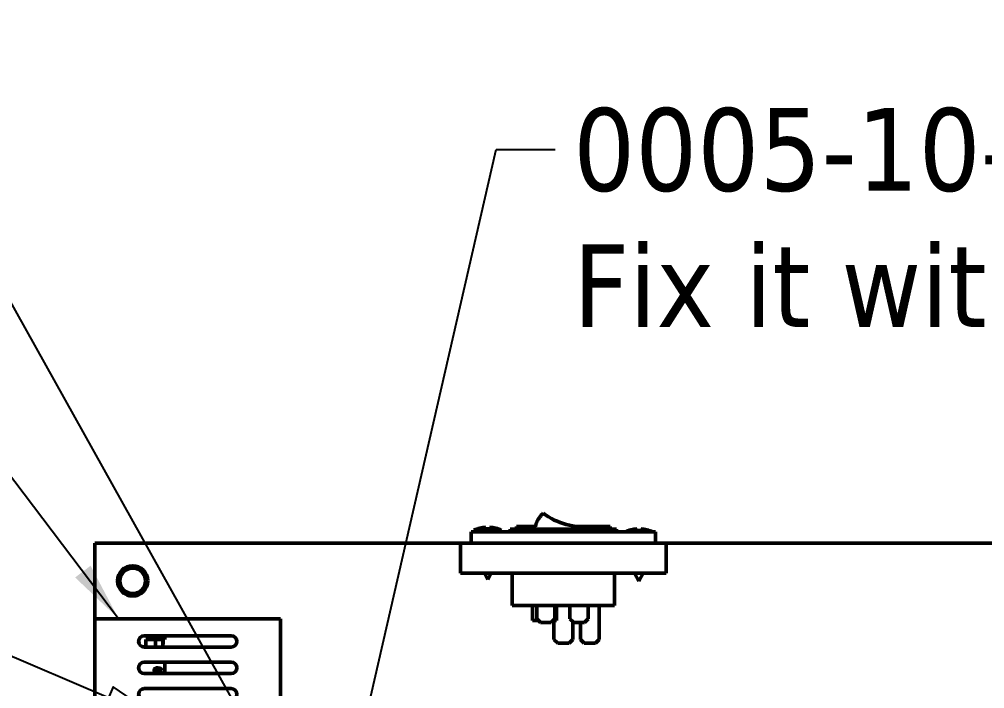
# Model space of a CAD drawing. Header units: millimetres. Extents: x 0 to 2625, y 0 to 1856.
# Drawn here: x 332 to 587.5, y 947.8 to 1124.7 of the extents above; entities that cross this region are included whole.
import ezdxf

# ---------------------------------------------------------------- set-up
doc = ezdxf.new("R2010")
doc.units = ezdxf.units.MM
doc.header["$LTSCALE"] = 6.25
doc.layers.add('Symbol (ISO)', color=7, linetype='Continuous', lineweight=25)
doc.layers.add('Visible (ISO)', color=7, linetype='Continuous', lineweight=50)
doc.styles.add('Note Text (ISO)', font='tahoma.ttf')
doc.dimstyles.new('Default - Method 1b (ISO)$7', dxfattribs={"dimscale": 6.25, "dimtxt": 3.5, "dimasz": 2.5, "dimexe": 3.175, "dimexo": 0, "dimgap": 0.762, "dimtad": 1, "dimtoh": 1, "dimrnd": 1e-08, "dimtxsty": 'Note Text (ISO)', "dimcen": 0.09, "dimdle": 10, "dimclrd": 256, "dimclre": 256, "dimclrt": 256, "dimazin": 2, "dimtfac": 1, "dimtmove": 0, "dimatfit": 3, "dimfxl": 1, "dimtolj": 1, "dimlwd": -1, "dimlwe": -1, "dimarcsym": 0})

# ---------------------------------------------------------------- blocks, each defined once
blk = doc.blocks.new('Balloon1')
at = {"layer": 'Symbol (ISO)'}
for p, q in [((42.691, 162.56), (32.904, 162.56)), ((56.906, 151.265), (47.507, 155.262)), ((42.691, 152.06), (32.904, 152.06)), ((57.101, 151.725), (56.71, 150.804)), ((59.206, 150.286), (57.101, 151.725)), ((56.906, 151.265), (59.206, 150.286)), ((56.71, 150.804), (59.206, 150.286))]:
    blk.add_line(p, q, dxfattribs=at)
at = {"layer": 'Symbol (ISO)', "flags": 128}
blk.add_lwpolyline([(56.71, 150.804), (59.206, 150.286), (57.101, 151.725), (56.71, 150.804)], dxfattribs=at)
at = {"layer": 'Symbol (ISO)'}
for centre, start, end in [((32.904, 157.31), 90, 270), ((42.691, 157.31), 270, 90)]:
    blk.add_arc(centre, 5.25, start, end, dxfattribs=at)
blk.add_solid([(56.71, 150.804), (59.206, 150.286), (57.101, 151.725), (56.71, 150.804)], dxfattribs=at)
at = {"layer": 'Symbol (ISO)', "insert": (37.798, 157.347), "char_height": 3.5, "attachment_point": 5, "style": 'Note Text (ISO)'}
blk.add_mtext('20-1004', dxfattribs=at)

msp = doc.modelspace()

# ---------------------------------------------------------------- linework, layer by layer
at = {"layer": 'Visible (ISO)'}
for p, q in [((451.67, 989.22), (451.55, 989.22)), ((451.55, 989.22), (451.55, 986.29)), ((451.67, 989.22), (461.5, 989.22)), ((452.33, 989.67), (455.48, 989.67)), ((452.33, 989.67), (452.33, 989.22)), ((455.48, 990.45), (455.48, 989.67)), ((455.48, 989.22), (455.48, 989.67)), ((456.48, 989.67), (456.48, 990.45)), ((456.48, 989.67), (456.48, 989.22)), ((456.48, 989.67), (459.63, 989.67)), ((459.63, 989.67), (459.63, 989.22)), ((463.38, 989.22), (461.5, 989.22)), ((463.9, 989.97), (461.9, 989.97)), ((461.9, 989.22), (461.9, 989.97)), ((463.38, 989.22), (488.57, 989.22)), ((463.57, 990.67), (463.57, 989.97)), ((463.57, 990.67), (468.59, 990.67)), ((463.9, 989.97), (488.05, 989.97)), ((479.03, 990.67), (488.39, 990.67)), ((490.05, 989.97), (488.05, 989.97)), ((488.39, 990.67), (488.39, 989.97)), ((490.45, 989.22), (488.57, 989.22)), ((490.05, 989.97), (490.05, 989.22)), ((490.45, 989.22), (500.28, 989.22)), ((495.48, 990), (495.48, 989.22)), ((496.48, 989.22), (496.48, 990)), ((500.4, 989.22), (500.28, 989.22)), ((500.4, 989.22), (500.4, 986.29)), ((352.04, 986.29), (352.04, 966.29)), ((448.73, 986.29), (352.04, 986.29)), ((448.73, 986.29), (503.23, 986.29)), ((448.73, 978.29), (448.73, 986.29)), ((772.04, 986.29), (503.23, 986.29)), ((503.23, 978.29), (503.23, 986.29)), ((448.73, 978.29), (503.23, 978.29)), ((455.98, 976.67), (455.09, 978.29)), ((455.98, 976.67), (456.86, 978.29)), ((462.46, 969.79), (462.46, 978.29)), ((489.49, 978.29), (489.49, 969.79)), ((495.98, 976.22), (494.84, 978.29)), ((495.98, 976.22), (497.11, 978.29)), ((462.46, 969.79), (464.46, 969.79)), ((487.49, 969.79), (464.46, 969.79)), ((467.83, 965.79), (467.83, 969.79)), ((468.93, 966.29), (468.93, 969.79)), ((473.77, 966.29), (473.77, 969.79)), ((474.13, 965.79), (474.13, 969.79)), ((477.74, 966.29), (477.74, 969.79)), ((482.58, 966.29), (482.58, 969.79)), ((485.49, 960.79), (485.49, 969.79)), ((487.49, 969.79), (489.49, 969.79)), ((401.14, 966.29), (352.04, 966.29)), ((352.04, 966.29), (352.04, 932.79)), ((401.14, 966.29), (401.14, 771.69)), ((469.43, 965.79), (467.83, 965.79)), ((468.93, 966.29), (469.93, 965.29)), ((472.77, 965.29), (473.77, 966.29)), ((474.13, 965.79), (473.27, 965.79)), ((473.48, 960.79), (473.48, 965.79)), ((477.74, 966.29), (478.74, 965.29)), ((478.48, 960.79), (478.48, 965.55)), ((481.58, 965.29), (482.58, 966.29)), ((472.77, 965.29), (469.93, 965.29)), ((481.58, 965.29), (478.74, 965.29)), ((480.49, 960.79), (480.49, 965.29)), ((365.09, 961.79), (388.09, 961.79)), ((365.54, 960.79), (365.54, 958.79)), ((365.54, 960.79), (370.54, 960.79)), ((368.04, 960.79), (368.04, 958.79)), ((370.04, 960.79), (370.04, 958.79)), ((370.14, 959.91), (370.14, 960.79)), ((370.54, 961.79), (370.54, 960.79)), ((473.48, 960.79), (474.48, 959.79)), ((477.48, 959.79), (478.48, 960.79)), ((480.49, 960.79), (481.49, 959.79)), ((484.49, 959.79), (485.49, 960.79)), ((388.09, 958.79), (365.09, 958.79)), ((370.14, 959.91), (370.04, 959.91)), ((370.14, 959.57), (370.04, 959.57)), ((370.14, 959.57), (370.14, 959.91)), ((477.48, 959.79), (474.48, 959.79)), ((484.49, 959.79), (481.49, 959.79)), ((365.09, 954.79), (388.09, 954.79)), ((368.04, 953.16), (368.04, 951.91)), ((370.54, 954.79), (370.54, 951.79)), ((388.09, 951.79), (365.09, 951.79)), ((365.09, 947.79), (388.09, 947.79))]:
    msp.add_line(p, q, dxfattribs=at)
for centre, radius in [((362.04, 976.29), 4), ((362.04, 976.29), 3.38), ((369.04, 952.54), 0.7)]:
    msp.add_circle(centre, radius, dxfattribs=at)
for centre, radius, start, end in [((455.98, 981.74), 8.73, 93.2846, 114.725), ((455.98, 981.74), 8.73, 65.275, 86.7154), ((495.98, 981.29), 8.73, 93.2846, 114.725), ((495.98, 981.29), 8.73, 65.275, 86.7154), ((365.09, 960.29), 1.5, 90, 270), ((388.09, 960.29), 1.5, 270, 90), ((365.09, 953.29), 1.5, 90, 270), ((368.54, 952.54), 0.8, 290.3641, 249.6359), ((388.09, 953.29), 1.5, 270, 90), ((365.09, 946.29), 1.5, 90, 270), ((388.09, 946.29), 1.5, 270, 90)]:
    msp.add_arc(centre, radius, start, end, dxfattribs=at)
for points, degree in [([(468.48, 989.97), (468.77, 992.47), (470.67, 994.17)], 2), ([(483.48, 989.97), (479.08, 990.56), (474.25, 991.27), (470.67, 994.17)], 3)]:
    msp.add_open_spline(points, degree=degree, dxfattribs=at)

# ---------------------------------------------------------------- block references
at = {"layer": 'Symbol (ISO)', "xscale": 6.25, "yscale": 6.25, "zscale": 6.25}
msp.add_blockref('Balloon1', (0, 0), dxfattribs=at)

# ---------------------------------------------------------------- texts
at = {"layer": 'Symbol (ISO)', "insert": (478.59, 1101.27), "char_height": 21.875, "width": 428.3884, "attachment_point": 1, "line_spacing_factor": 0.987884, "style": 'Note Text (ISO)'}
msp.add_mtext('\\fTahoma|b0|i0;0005-10-029 Ylimit swich suport\\P\\fTahoma|b0|i0;Fix it with glue', dxfattribs=at)

# ---------------------------------------------------------------- leaders
at = {"layer": 'Symbol (ISO)', "annotation_type": 0, "has_hookline": 1}
for points, hookline_direction, text_width in [([(411.64, 903.43), (287.97, 1124.73), (272.35, 1124.73)], 1, 163.51), ([(419.04, 919.48), (458.21, 1090.33), (473.83, 1090.33)], 0, 427.29), ([(358.3, 966.29), (278.7, 1071.18), (263.08, 1071.18)], 1, 117.32)]:
    msp.add_leader(points, dimstyle='Default - Method 1b (ISO)$7', override={"dimtad": 0}, dxfattribs=dict(at, hookline_direction=hookline_direction, text_width=text_width))

doc.saveas('drawing.dxf')
